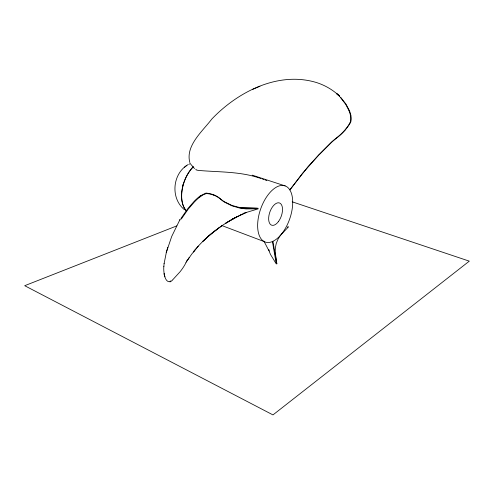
<?xml version="1.0" encoding="UTF-8"?>
<svg xmlns="http://www.w3.org/2000/svg" width="494" height="494" viewBox="0 0 494 494"><rect width="100%" height="100%" fill="white"/><g stroke="black" fill="none" stroke-linecap="round" stroke-linejoin="round"><path stroke-width="0.74" d="M163.878 266.254C163.316 269.792 164.23 284.309 171.06 281.352A16.901 7.632 0.9 0 0 171.739 280.765L172.381 280.141M164.082 263.685L166.398 252.113M163.866 266.464L164.101 263.481M167.793 247.259L166.231 252.706L171.684 236.503L180.044 219.41M185.991 262.647L184.762 264.938A191.728 75.78 -3.5 0 1 179.97 271.867L172.61 279.919M170.572 280.87L170.214 281.444A2.871 1.315 1.5 0 0 170.127 281.858L170.152 281.913M186.893 261.221L189.202 257.522M181.31 219.04L188.257 209.061L194.76 201.571M180.878 218.595L187.831 208.616L194.34 201.126A28.251 14.635 -44.1 0 1 200.564 195.649M187.794 259.77L191.734 254.114L198.304 246.08M289.892 189.943L302.563 173.24M289.984 189.696L308.003 166.657A118.183 97.219 -81.1 0 1 309.645 164.842L319.143 154.56M302.773 173.079L319.711 153.949L331.4 142.223A108.439 75.724 -79.3 0 1 336.389 138.005A82.356 66.282 71.4 0 0 344.979 129.941A52.988 40.582 82.2 0 0 350.092 122.623M194.852 250.131L193.345 251.971C204.609 237.744 219.175 226.462 234.996 217.724L225.807 223.158L236.428 217.039L244.814 213.192M319.445 154.461L331.752 142.155A109.298 76.465 -79.4 0 1 336.76 137.943A82.097 66.301 69.9 0 0 345.355 129.891M188.294 164.459C172.394 173.431 170.202 198.082 184.379 209.647M195.883 169.189L196.044 169.856A13.659 8.793 -21.7 0 1 196.859 170.072A10.084 6.527 -21.9 0 0 197.699 170.282A16.882 10.745 -20.8 0 0 198.557 170.424C219.027 172.233 240.053 171.344 259.776 178.13M185.67 166.33L186.856 165.397M184.361 167.367L185.435 166.515M199.502 197.304L203.343 194.692L205.986 193.691A6.459 3.242 -43.7 0 1 206.893 193.636M218.861 227.907L208.956 235.718L202.929 241.257L211.975 233.149L222.411 225.388M200.589 195.717L205.578 193.24M237.861 216.329L232.47 219.151L241.998 214.285M337.106 94.033L339.656 96.268C333.296 90.118 325.515 85.548 317.136 82.751L317.111 82.739C278.882 70.716 237.923 91.618 211.772 119.091C202.775 131.046 185.139 145.736 189.869 162.569M252.329 89.5L259.937 86.246M240.751 214.834L246.216 212.618M176.84 225.875L24.7 285.699L272.972 414.911L469.3 261.147L292.226 201.824M243.165 213.408L258.263 208.839L246.111 208.9L240.312 208.258L231.884 205.813L224.548 202.151A140.994 64.041 -52.8 0 1 221.121 199.601M258.084 208.246L242.066 208.042A147.138 47.776 -42.1 0 1 240.887 207.863L232.019 205.473L224.208 201.663A139.901 63.775 -53 0 1 220.756 199.125A98.17 42.651 -31.2 0 0 213.636 194.747M257.195 208.258L237.324 207.48M288.218 226.857L287.508 226.981A8.231 3.199 5.9 0 0 287.28 227.049M260.369 178.322L260.962 178.513M252.224 175.148L285.192 185.917M262.141 178.908L262.728 179.106M263.314 179.316L263.901 179.52M265.068 179.946L265.649 180.168M264.222 241.597L221.621 225.48M266.235 180.39L266.816 180.613M194.519 168.59L190.659 164.119M288.274 226.876L288.218 227.129A3.409 1.315 5.6 0 1 288.027 227.339L280.407 235.372L277.943 239.306L276.263 243.394L275.374 247.611L275.195 251.971L276.856 263.926L272.923 241.325M340.557 97.164L346.035 104.203L349.425 110.644M340.175 97.182L345.646 104.228L349.023 110.675M263.938 241.171L269.051 250.995M350.845 115.287L351.277 119.042L350.87 121.648A5.131 3.705 88.3 0 1 350.462 122.555M272.398 241.43L276.276 263.92L270.675 254.756A94.99 38.575 8.4 0 1 269.582 252.193L268.835 249.723A79.898 32.542 7.9 0 1 268.761 249.365M214.013 195.204A97.979 42.256 -30.2 0 1 221.077 199.632M206.918 193.599A63.775 30.387 -40.3 0 1 213.945 195.272M194.772 201.583A30.881 15.975 -44.1 0 1 199.49 197.285M179.946 220.071A1.081 0.815 86.6 0 1 180.075 219.385M205.578 193.24A6.471 3.285 -43.9 0 1 206.492 193.185M206.517 193.154A63.757 29.862 -38.4 0 1 213.562 194.815M187.096 260.165A132.089 53.97 -2 0 1 185.96 262.641M350.487 122.58A53.056 39.915 84.3 0 1 345.312 129.829M349.406 110.656A25.534 18.117 87.8 0 1 350.864 115.281M348.98 110.712A23.249 16.493 87.9 0 1 350.752 116.782L350.468 121.691A5.138 3.693 88.3 0 1 350.067 122.598M186.683 211.173A27.905 16.815 -70.3 0 1 193.308 166.892M182.755 186.102A28.195 19.365 63.7 0 1 182.564 184.849M189.258 164.187A28.195 19.365 63.7 0 1 190.431 163.428M186.633 211.166A27.96 16.882 -70.5 0 1 193.191 166.756M339.656 96.268L336.692 93.65L339.594 96.225M164.786 276.751L164.138 273.818L164.786 276.751M278.35 221.695A11.782 6.07 -70.6 0 0 279.703 203.04A11.782 6.07 -70.6 0 0 268.687 217.49A11.782 6.07 -70.6 0 0 278.35 221.695M281.858 233.631A29.782 15.351 -70.6 0 0 285.865 186.201A29.782 15.351 -70.6 0 0 257.788 222.059A29.782 15.351 -70.6 0 0 281.858 233.631"/></g></svg>
